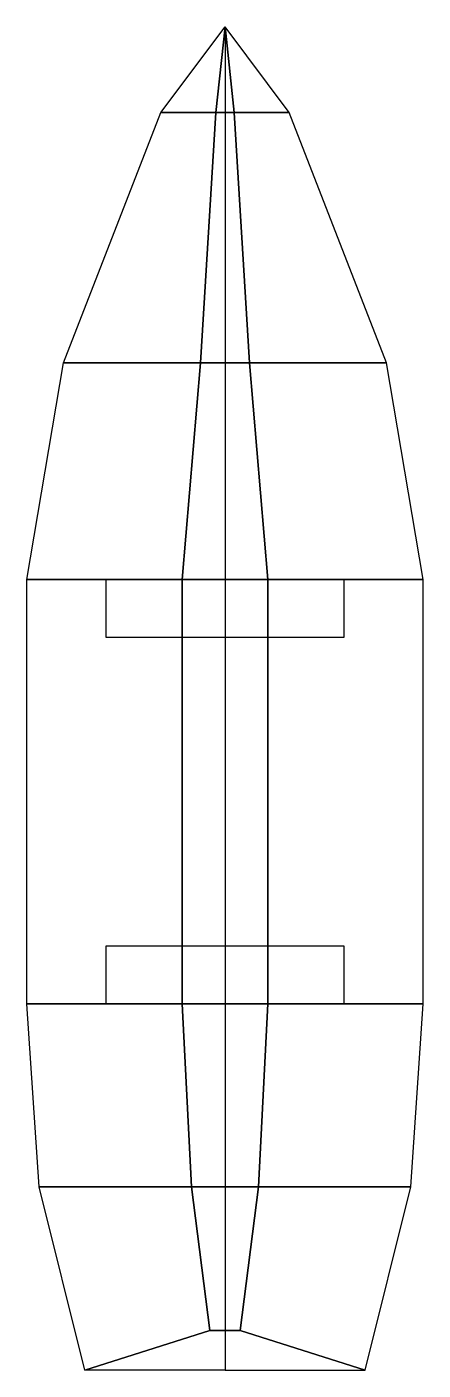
# Model space of a CAD drawing. Extents: x -2.7 to 2.7, y -12.89 to -8.49.
# Drawn here: x -2.7 to -1.4, y -12.89 to -8.49 of the extents above.
import ezdxf

# ---------------------------------------------------------------- set-up
doc = ezdxf.new("R2010")
doc.units = 0
doc.layers.add('BOAT', color=6, linetype='CONTINUOUS')

msp = doc.modelspace()

# ---------------------------------------------------------------- linework, layer by layer
at = {"layer": 'BOAT'}
for points in [[(-2.26, -8.77, 2.34), (-2.05, -8.49, 2.39), (-2.05, -8.49, 1.78), (-2.08, -8.77, 1.54)], [(-2.08, -8.77, 1.54), (-2.05, -8.49, 1.78), (-2.05, -8.49, 1.78), (-2.05, -8.77, 1.54)], [(-2.02, -8.77, 1.54), (-2.05, -8.49, 1.78), (-2.05, -8.49, 1.78), (-2.05, -8.77, 1.54)], [(-1.84, -8.77, 2.34), (-2.05, -8.49, 2.39), (-2.05, -8.49, 1.78), (-2.02, -8.77, 1.54)], [(-2.58, -9.59, 2.26), (-2.26, -8.77, 2.34), (-2.08, -8.77, 1.54), (-2.13, -9.59, 1.49)], [(-2.13, -9.59, 1.49), (-2.08, -8.77, 1.54), (-2.05, -8.77, 1.54), (-2.05, -9.59, 1.49)], [(-1.97, -9.59, 1.49), (-2.02, -8.77, 1.54), (-2.05, -8.77, 1.54), (-2.05, -9.59, 1.49)], [(-1.52, -9.59, 2.26), (-1.84, -8.77, 2.34), (-2.02, -8.77, 1.54), (-1.97, -9.59, 1.49)], [(-2.7, -10.3, 2.26), (-2.58, -9.59, 2.26), (-2.13, -9.59, 1.49), (-2.19, -10.3, 1.49)], [(-2.19, -10.3, 1.49), (-2.13, -9.59, 1.49), (-2.05, -9.59, 1.49), (-2.05, -10.3, 1.49)], [(-1.91, -10.3, 1.49), (-1.97, -9.59, 1.49), (-2.05, -9.59, 1.49), (-2.05, -10.3, 1.49)], [(-1.4, -10.3, 2.26), (-1.52, -9.59, 2.26), (-1.97, -9.59, 1.49), (-1.91, -10.3, 1.49)], [(-2.7, -11.69, 2.26), (-2.7, -10.3, 2.26), (-2.19, -10.3, 1.49), (-2.19, -11.69, 1.49)], [(-2.44, -10.49, 1.88), (-2.44, -10.3, 1.88), (-1.66, -10.3, 1.88), (-1.66, -10.49, 1.88)], [(-2.19, -11.69, 1.49), (-2.19, -10.3, 1.49), (-2.05, -10.3, 1.49), (-2.05, -11.69, 1.49)], [(-1.91, -11.69, 1.49), (-1.91, -10.3, 1.49), (-2.05, -10.3, 1.49), (-2.05, -11.69, 1.49)], [(-1.4, -11.69, 2.26), (-1.4, -10.3, 2.26), (-1.91, -10.3, 1.49), (-1.91, -11.69, 1.49)], [(-2.44, -11.69, 1.88), (-2.44, -11.5, 1.88), (-1.66, -11.5, 1.88), (-1.66, -11.69, 1.88)], [(-2.66, -12.29, 2.33), (-2.7, -11.69, 2.26), (-2.19, -11.69, 1.49), (-2.16, -12.29, 1.59)], [(-2.16, -12.29, 1.59), (-2.19, -11.69, 1.49), (-2.05, -11.69, 1.49), (-2.05, -12.29, 1.59)], [(-1.94, -12.29, 1.59), (-1.91, -11.69, 1.49), (-2.05, -11.69, 1.49), (-2.05, -12.29, 1.59)], [(-1.44, -12.29, 2.33), (-1.4, -11.69, 2.26), (-1.91, -11.69, 1.49), (-1.94, -12.29, 1.59)], [(-2.51, -12.89, 2.38), (-2.66, -12.29, 2.33), (-2.16, -12.29, 1.59), (-2.1, -12.76, 1.93)], [(-2.1, -12.76, 1.93), (-2.16, -12.29, 1.59), (-2.05, -12.29, 1.59), (-2.05, -12.76, 1.93)], [(-2, -12.76, 1.93), (-1.94, -12.29, 1.59), (-2.05, -12.29, 1.59), (-2.05, -12.76, 1.93)], [(-1.59, -12.89, 2.38), (-1.44, -12.29, 2.33), (-1.94, -12.29, 1.59), (-2, -12.76, 1.93)], [(-2.05, -12.89, 2.38), (-2.51, -12.89, 2.38), (-2.1, -12.76, 1.93), (-2.05, -12.76, 1.93)], [(-2.05, -12.89, 2.38), (-1.59, -12.89, 2.38), (-2, -12.76, 1.93), (-2.05, -12.76, 1.93)]]:
    msp.add_3dface(points, dxfattribs=at)

doc.saveas('drawing.dxf')
